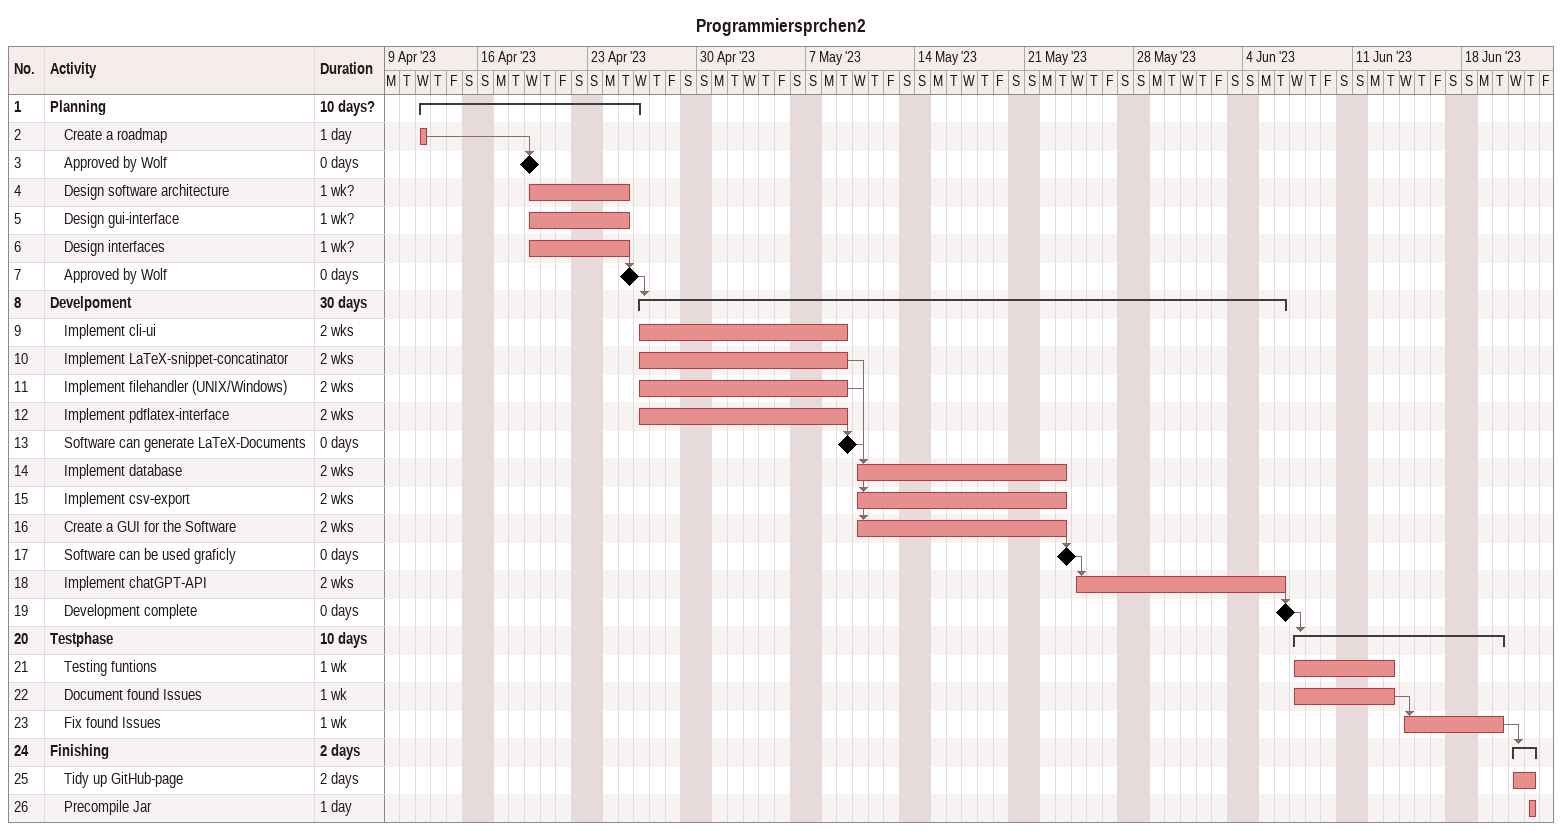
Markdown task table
Programmiersprchen2

| ID | Level | Task | Duration | Start | Finish | Predecessors |
|---|---|---|---|---|---|---|
| 1 | 1 | **Planning** | 10d? | 2023-04-12 | 2023-04-26 |  |
| 2 | 2 | Create a roadmap | 1d | 2023-04-12 | 2023-04-12 |  |
| 3 | 2 | Approved by Wolf | 0d | 2023-04-19 | 2023-04-19 | 2 |
| 4 | 2 | Design software architecture | 1w? | 2023-04-19 | 2023-04-25 |  |
| 5 | 2 | Design gui-interface | 1w? | 2023-04-19 | 2023-04-25 |  |
| 6 | 2 | Design interfaces | 1w? | 2023-04-19 | 2023-04-25 |  |
| 7 | 2 | Approved by Wolf | 0d | 2023-04-25 | 2023-04-25 | 6 |
| 8 | 1 | **Develpoment** | 30d | 2023-04-26 | 2023-06-06 | 7 |
| 9 | 2 | Implement cli-ui | 2w | 2023-04-26 | 2023-05-09 |  |
| 10 | 2 | Implement LaTeX-snippet-concatinator | 2w | 2023-04-26 | 2023-05-09 |  |
| 11 | 2 | Implement filehandler (UNIX/Windows) | 2w | 2023-04-26 | 2023-05-09 |  |
| 12 | 2 | Implement pdflatex-interface | 2w | 2023-04-26 | 2023-05-09 |  |
| 13 | 2 | Software can generate LaTeX-Documents | 0d | 2023-05-09 | 2023-05-09 | 12 |
| 14 | 2 | Implement database | 2w | 2023-05-10 | 2023-05-23 | 13 |
| 15 | 2 | Implement csv-export | 2w | 2023-05-10 | 2023-05-23 | 11 |
| 16 | 2 | Create a GUI for the Software | 2w | 2023-05-10 | 2023-05-23 | 10 |
| 17 | 2 | Software can be used graficly | 0d | 2023-05-23 | 2023-05-23 | 16 |
| 18 | 2 | Implement chatGPT-API | 2w | 2023-05-24 | 2023-06-06 | 17 |
| 19 | 2 | Development complete | 0d | 2023-06-06 | 2023-06-06 | 18 |
| 20 | 1 | **Testphase** | 10d | 2023-06-07 | 2023-06-20 | 19 |
| 21 | 2 | Testing funtions | 1w | 2023-06-07 | 2023-06-13 |  |
| 22 | 2 | Document found Issues | 1w | 2023-06-07 | 2023-06-13 |  |
| 23 | 2 | Fix found Issues | 1w | 2023-06-14 | 2023-06-20 | 22 |
| 24 | 1 | **Finishing** | 2d | 2023-06-21 | 2023-06-22 | 23 |
| 25 | 2 | Tidy up GitHub-page | 2d | 2023-06-21 | 2023-06-22 |  |
| 26 | 2 | Precompile Jar | 1d | 2023-06-22 | 2023-06-22 |  |
